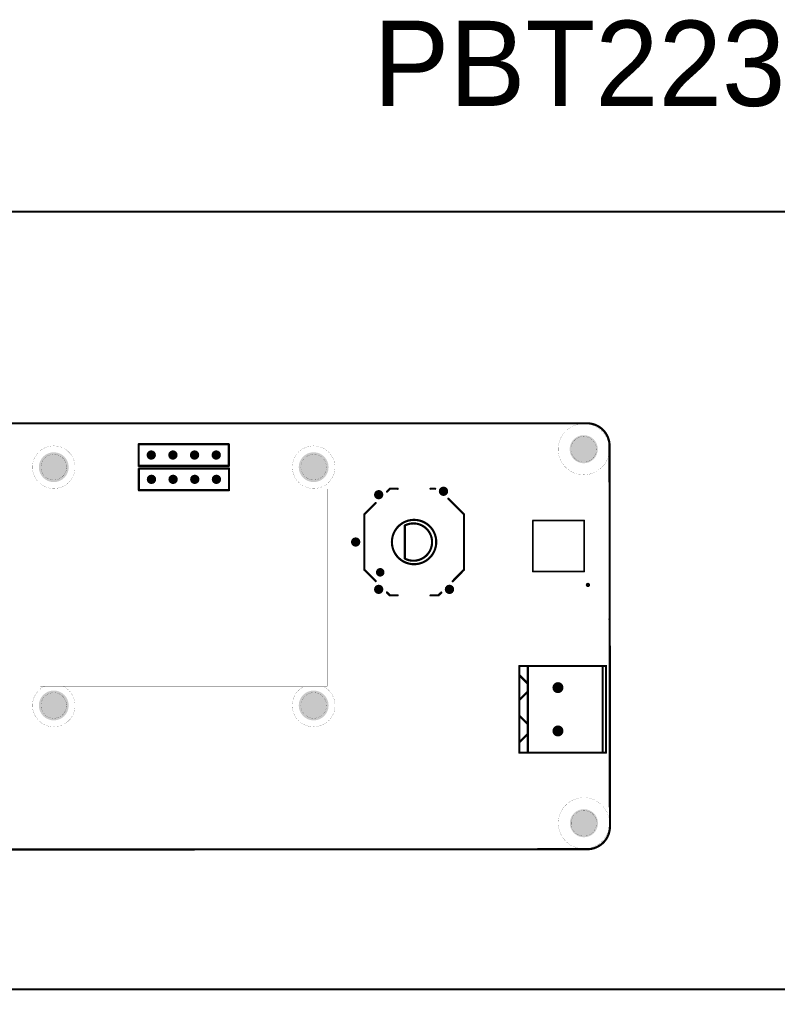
# Model space of a CAD drawing. Header units: inches. Extents: x -321 to 314, y 1 to 115.
# Drawn here: x 74.8 to 163.7, y 1.2 to 115 of the extents above; entities that cross this region are included whole.
import ezdxf

# ---------------------------------------------------------------- set-up
doc = ezdxf.new("R2010")
doc.units = ezdxf.units.IN
for name, color, linetype in [('Mechanical1', 6, 'Continuous'), ('PadHoleLayer', 156, 'Continuous'), ('TopOverlay', 2, 'Continuous')]:
    doc.layers.add(name, color=color, linetype=linetype)

# ---------------------------------------------------------------- blocks, each defined once
blk = doc.blocks.new('EC12D1564402_11')
at = {"layer": 'PadHoleLayer'}
h = blk.add_hatch(color=156, dxfattribs=at)
edge = h.paths.add_edge_path()
edge.add_arc((0.17, 6.82), 0.55, 0, 360)
h = blk.add_hatch(color=156, dxfattribs=at)
edge = h.paths.add_edge_path()
edge.add_arc((-5.38, 4.12), 0.55, 0, 360)
h = blk.add_hatch(color=156, dxfattribs=at)
edge = h.paths.add_edge_path()
edge.add_arc((5.72, 4.12), 0.55, 0, 360)
h = blk.add_hatch(color=156, dxfattribs=at)
edge = h.paths.add_edge_path()
edge.add_arc((6.12, -3.48), 0.55, 0, 360)
h = blk.add_hatch(color=156, dxfattribs=at)
edge = h.paths.add_edge_path()
edge.add_arc((-5.38, -4.18), 0.55, 0, 360)
at = {"layer": 'TopOverlay'}
for points in [[(-3.08, 5.81, 0.254, 0.254, 0), (-4.42, 4.47, 0.254, 0.254, 0)], [(-3.08, 5.81, 0.254, 0.254, 0), (-2.24, 5.81, 0.254, 0.254, 0)], [(-2.24, 5.81, 0.254, 0.254, 0), (2.57, 5.81, 0.254, 0.254, 0)], [(2.57, 5.81, 0.254, 0.254, 0), (3.42, 5.81, 0.254, 0.254, 0)], [(3.42, 5.81, 0.254, 0.254, 0), (4.73, 4.49, 0.254, 0.254, 0)], [(-4.4, 4.49, 0.254, 0.254, 0), (-4.42, 4.47, 0.254, 0.254, 0)], [(4.73, 4.49, 0.254, 0.254, 0), (4.75, 4.47, 0.254, 0.254, 0)], [(-5.74, 3.15, 0.254, 0.254, 0), (-6.08, 2.81, 0.254, 0.254, 0)], [(-6.08, 2.81, 0.254, 0.254, 0), (-6.08, 1.89, 0.254, 0.254, 0)], [(6.07, 3.15, 0.254, 0.254, 0), (6.42, 2.81, 0.254, 0.254, 0)], [(6.42, 2.81, 0.254, 0.254, 0), (6.42, 1.89, 0.254, 0.254, 0)], [(2.11, 1.05, 0.254, 0.254, -1.641175), (-1.78, 1.05, 0.254, 0.254, 0)], [(-1.78, 1.05, 0.254, 0.254, 0), (2.11, 1.05, 0.254, 0.254, 0)], [(-6.08, -1.96, 0.254, 0.254, 0), (-6.08, -2.89, 0.254, 0.254, 0)], [(6.42, -1.96, 0.254, 0.254, 0), (6.42, -2.5, 0.254, 0.254, 0)], [(-6.08, -2.89, 0.254, 0.254, 0), (-5.76, -3.22, 0.254, 0.254, 0)], [(-4.42, -4.56, 0.254, 0.254, 0), (-4.41, -4.57, 0.254, 0.254, 0)], [(-4.41, -4.57, 0.254, 0.254, 0), (-3.08, -5.89, 0.254, 0.254, 0)], [(4.74, -4.57, 0.254, 0.254, 0), (3.42, -5.89, 0.254, 0.254, 0)], [(5.26, -4.05, 0.254, 0.254, 0), (4.74, -4.57, 0.254, 0.254, 0)], [(-3.08, -5.89, 0.254, 0.254, 0), (-2.26, -5.89, 0.254, 0.254, 0)], [(-2.26, -5.89, 0.254, 0.254, 0), (2.59, -5.89, 0.254, 0.254, 0)], [(2.59, -5.89, 0.254, 0.254, 0), (3.42, -5.89, 0.254, 0.254, 0)]]:
    blk.add_lwpolyline(points, format="xyseb", dxfattribs=at)
for points in [[(-3.15, 5.81, 0.127, 0.127, 1), (-3.02, 5.81, 0.127, 0.127, 1)], [(-3.15, 5.81, 0.127, 0.127, 1), (-3.02, 5.81, 0.127, 0.127, 1)], [(-2.3, 5.81, 0.127, 0.127, 1), (-2.17, 5.81, 0.127, 0.127, 1)], [(-2.3, 5.81, 0.127, 0.127, 1), (-2.17, 5.81, 0.127, 0.127, 1)], [(2.51, 5.81, 0.127, 0.127, 1), (2.63, 5.81, 0.127, 0.127, 1)], [(2.5, 5.81, 0.127, 0.127, 1), (2.63, 5.81, 0.127, 0.127, 1)], [(3.35, 5.81, 0.127, 0.127, 1), (3.48, 5.81, 0.127, 0.127, 1)], [(3.35, 5.81, 0.127, 0.127, 1), (3.48, 5.81, 0.127, 0.127, 1)], [(-4.48, 4.47, 0.127, 0.127, 1), (-4.35, 4.47, 0.127, 0.127, 1)], [(-4.48, 4.47, 0.127, 0.127, 1), (-4.35, 4.47, 0.127, 0.127, 1)], [(-4.46, 4.49, 0.127, 0.127, 1), (-4.34, 4.49, 0.127, 0.127, 1)], [(4.67, 4.49, 0.127, 0.127, 1), (4.8, 4.49, 0.127, 0.127, 1)], [(4.67, 4.49, 0.127, 0.127, 1), (4.8, 4.49, 0.127, 0.127, 1)], [(4.68, 4.47, 0.127, 0.127, 1), (4.81, 4.47, 0.127, 0.127, 1)], [(-3.13, 3.94, 0.5, 0.5, 1), (-3.63, 3.94, 0.5, 0.5, 1)], [(-3.75, 3.94, 0.25, 0.25, 1), (-3.5, 3.94, 0.25, 0.25, 1)], [(-3.25, 3.94, 0.25, 0.25, 1), (-3, 3.94, 0.25, 0.25, 1)], [(-6.15, 2.81, 0.127, 0.127, 1), (-6.02, 2.81, 0.127, 0.127, 1)], [(-6.15, 2.81, 0.127, 0.127, 1), (-6.02, 2.81, 0.127, 0.127, 1)], [(-5.81, 3.15, 0.127, 0.127, 1), (-5.68, 3.15, 0.127, 0.127, 1)], [(2.77, -0.03, 0.254, 0.254, 1), (-2.43, -0.03, 0.254, 0.254, 1)], [(6.01, 3.15, 0.127, 0.127, 1), (6.14, 3.15, 0.127, 0.127, 1)], [(6.35, 2.81, 0.127, 0.127, 1), (6.48, 2.81, 0.127, 0.127, 1)], [(6.35, 2.81, 0.127, 0.127, 1), (6.48, 2.81, 0.127, 0.127, 1)], [(-6.15, 1.89, 0.127, 0.127, 1), (-6.02, 1.89, 0.127, 0.127, 1)], [(-1.84, 1.05, 0.127, 0.127, 1), (-1.71, 1.05, 0.127, 0.127, 1)], [(-1.84, 1.05, 0.127, 0.127, 1), (-1.71, 1.05, 0.127, 0.127, 1)], [(2.04, 1.05, 0.127, 0.127, 1), (2.17, 1.05, 0.127, 0.127, 1)], [(2.04, 1.05, 0.127, 0.127, 1), (2.17, 1.05, 0.127, 0.127, 1)], [(6.35, 1.89, 0.127, 0.127, 1), (6.48, 1.89, 0.127, 0.127, 1)], [(-2.5, -0.03, 0.127, 0.127, 1), (-2.37, -0.03, 0.127, 0.127, 1)], [(2.7, -0.03, 0.127, 0.127, 1), (2.83, -0.03, 0.127, 0.127, 1)], [(-6.15, -1.96, 0.127, 0.127, 1), (-6.02, -1.96, 0.127, 0.127, 1)], [(6.35, -1.96, 0.127, 0.127, 1), (6.48, -1.96, 0.127, 0.127, 1)], [(-6.15, -2.89, 0.127, 0.127, 1), (-6.02, -2.89, 0.127, 0.127, 1)], [(-6.15, -2.89, 0.127, 0.127, 1), (-6.02, -2.89, 0.127, 0.127, 1)], [(-5.82, -3.22, 0.127, 0.127, 1), (-5.69, -3.22, 0.127, 0.127, 1)], [(6.35, -2.5, 0.127, 0.127, 1), (6.48, -2.5, 0.127, 0.127, 1)], [(-4.49, -4.56, 0.127, 0.127, 1), (-4.36, -4.56, 0.127, 0.127, 1)], [(-4.47, -4.57, 0.127, 0.127, 1), (-4.35, -4.57, 0.127, 0.127, 1)], [(-4.47, -4.57, 0.127, 0.127, 1), (-4.35, -4.57, 0.127, 0.127, 1)], [(4.68, -4.57, 0.127, 0.127, 1), (4.81, -4.57, 0.127, 0.127, 1)], [(4.68, -4.57, 0.127, 0.127, 1), (4.81, -4.57, 0.127, 0.127, 1)], [(5.19, -4.05, 0.127, 0.127, 1), (5.32, -4.05, 0.127, 0.127, 1)], [(-3.15, -5.89, 0.127, 0.127, 1), (-3.02, -5.89, 0.127, 0.127, 1)], [(-3.15, -5.89, 0.127, 0.127, 1), (-3.02, -5.89, 0.127, 0.127, 1)], [(-2.32, -5.89, 0.127, 0.127, 1), (-2.19, -5.89, 0.127, 0.127, 1)], [(-2.32, -5.89, 0.127, 0.127, 1), (-2.19, -5.89, 0.127, 0.127, 1)], [(2.52, -5.89, 0.127, 0.127, 1), (2.65, -5.89, 0.127, 0.127, 1)], [(2.52, -5.89, 0.127, 0.127, 1), (2.65, -5.89, 0.127, 0.127, 1)], [(3.35, -5.89, 0.127, 0.127, 1), (3.48, -5.89, 0.127, 0.127, 1)], [(3.35, -5.89, 0.127, 0.127, 1), (3.48, -5.89, 0.127, 0.127, 1)]]:
    blk.add_lwpolyline(points, format="xyseb", close=True, dxfattribs=at)
blk = doc.blocks.new('KH_2_54FH_1X4P_H8_5_32')
at = {"layer": 'PadHoleLayer'}
h = blk.add_hatch(color=156, dxfattribs=at)
edge = h.paths.add_edge_path()
edge.add_arc((0, 0.03), 0.55, 0, 360)
h = blk.add_hatch(color=156, dxfattribs=at)
edge = h.paths.add_edge_path()
edge.add_arc((2.54, 0.03), 0.55, 0, 360)
h = blk.add_hatch(color=156, dxfattribs=at)
edge = h.paths.add_edge_path()
edge.add_arc((5.08, 0.03), 0.55, 0, 360)
h = blk.add_hatch(color=156, dxfattribs=at)
edge = h.paths.add_edge_path()
edge.add_arc((7.62, 0.03), 0.55, 0, 360)
at = {"layer": 'TopOverlay'}
for points in [[(-1.48, 1.3, 0.254, 0.254, 0), (-1.48, -1.24, 0.254, 0.254, 0)], [(9.1, 1.3, 0.254, 0.254, 0), (-1.48, 1.3, 0.254, 0.254, 0)], [(9.1, 1.3, 0.254, 0.254, 0), (9.1, -1.24, 0.254, 0.254, 0)], [(9.1, -1.24, 0.254, 0.254, 0), (-1.48, -1.24, 0.254, 0.254, 0)]]:
    blk.add_lwpolyline(points, format="xyseb", dxfattribs=at)
for points in [[(-1.54, 1.3, 0.127, 0.127, 1), (-1.42, 1.3, 0.127, 0.127, 1)], [(-1.54, 1.3, 0.127, 0.127, 1), (-1.42, 1.3, 0.127, 0.127, 1)], [(9.04, 1.3, 0.127, 0.127, 1), (9.16, 1.3, 0.127, 0.127, 1)], [(9.04, 1.3, 0.127, 0.127, 1), (9.16, 1.3, 0.127, 0.127, 1)], [(-1.54, -1.24, 0.127, 0.127, 1), (-1.42, -1.24, 0.127, 0.127, 1)], [(-1.54, -1.24, 0.127, 0.127, 1), (-1.42, -1.24, 0.127, 0.127, 1)], [(9.04, -1.24, 0.127, 0.127, 1), (9.16, -1.24, 0.127, 0.127, 1)], [(9.04, -1.24, 0.127, 0.127, 1), (9.16, -1.24, 0.127, 0.127, 1)]]:
    blk.add_lwpolyline(points, format="xyseb", close=True, dxfattribs=at)
blk = doc.blocks.new('WJ500V_5_08_2P_33')
at = {"layer": 'PadHoleLayer'}
h = blk.add_hatch(color=156, dxfattribs=at)
edge = h.paths.add_edge_path()
edge.add_arc((-2.35, -0.62), 0.65, 0, 360)
h = blk.add_hatch(color=156, dxfattribs=at)
edge = h.paths.add_edge_path()
edge.add_arc((2.73, -0.62), 0.65, 0, 360)
at = {"layer": 'TopOverlay'}
for points in [[(-4.89, -5.14, 0.254, 0.254, 0), (-4.89, 5.02, 0.254, 0.254, 0)], [(5.27, 4.62, 0.254, 0.254, 0), (-4.88, 4.62, 0.254, 0.254, 0)], [(5.27, 5.01, 0.254, 0.254, 0), (-4.87, 5.01, 0.254, 0.254, 0)], [(5.27, -5.15, 0.254, 0.254, 0), (5.27, 5.01, 0.254, 0.254, 0)], [(5.27, -4.16, 0.254, 0.254, 0), (-4.85, -4.16, 0.254, 0.254, 0)], [(-3.78, -5.12, 0.254, 0.254, 0), (-2.82, -4.16, 0.254, 0.254, 0)], [(-0.93, -5.12, 0.254, 0.254, 0), (-1.89, -4.16, 0.254, 0.254, 0)], [(0.94, -5.14, 0.254, 0.254, 0), (1.9, -4.18, 0.254, 0.254, 0)], [(4.05, -5.14, 0.254, 0.254, 0), (3.09, -4.18, 0.254, 0.254, 0)], [(5.27, -5.15, 0.254, 0.254, 0), (-4.87, -5.15, 0.254, 0.254, 0)]]:
    blk.add_lwpolyline(points, format="xyseb", dxfattribs=at)
for points in [[(-4.96, 5.02, 0.127, 0.127, 1), (-4.83, 5.02, 0.127, 0.127, 1)], [(-4.94, 4.62, 0.127, 0.127, 1), (-4.81, 4.62, 0.127, 0.127, 1)], [(-4.93, 5.01, 0.127, 0.127, 1), (-4.8, 5.01, 0.127, 0.127, 1)], [(5.2, 5.01, 0.127, 0.127, 1), (5.33, 5.01, 0.127, 0.127, 1)], [(5.2, 5.01, 0.127, 0.127, 1), (5.33, 5.01, 0.127, 0.127, 1)], [(5.2, 4.62, 0.127, 0.127, 1), (5.33, 4.62, 0.127, 0.127, 1)], [(-4.91, -4.16, 0.127, 0.127, 1), (-4.79, -4.16, 0.127, 0.127, 1)], [(-2.89, -4.16, 0.127, 0.127, 1), (-2.76, -4.16, 0.127, 0.127, 1)], [(-1.96, -4.16, 0.127, 0.127, 1), (-1.83, -4.16, 0.127, 0.127, 1)], [(1.83, -4.18, 0.127, 0.127, 1), (1.96, -4.18, 0.127, 0.127, 1)], [(3.02, -4.18, 0.127, 0.127, 1), (3.15, -4.18, 0.127, 0.127, 1)], [(5.2, -4.16, 0.127, 0.127, 1), (5.33, -4.16, 0.127, 0.127, 1)], [(-4.96, -5.14, 0.127, 0.127, 1), (-4.83, -5.14, 0.127, 0.127, 1)], [(-4.93, -5.15, 0.127, 0.127, 1), (-4.8, -5.15, 0.127, 0.127, 1)], [(-3.85, -5.12, 0.127, 0.127, 1), (-3.72, -5.12, 0.127, 0.127, 1)], [(-1, -5.12, 0.127, 0.127, 1), (-0.87, -5.12, 0.127, 0.127, 1)], [(0.87, -5.14, 0.127, 0.127, 1), (1, -5.14, 0.127, 0.127, 1)], [(3.98, -5.14, 0.127, 0.127, 1), (4.11, -5.14, 0.127, 0.127, 1)], [(5.2, -5.15, 0.127, 0.127, 1), (5.33, -5.15, 0.127, 0.127, 1)], [(5.2, -5.15, 0.127, 0.127, 1), (5.33, -5.15, 0.127, 0.127, 1)]]:
    blk.add_lwpolyline(points, format="xyseb", close=True, dxfattribs=at)
blk = doc.blocks.new('TECO_4_1437565_1_V_44')
at = {"layer": 'TopOverlay'}
for points in [[(-3.32, 4.56, 0.25, 0.25, 1), (-3.57, 4.56, 0.25, 0.25, 1)], [(-3.64, 4.56, 0.125, 0.125, 1), (-3.51, 4.56, 0.125, 0.125, 1)], [(-3.39, 4.56, 0.125, 0.125, 1), (-3.26, 4.56, 0.125, 0.125, 1)], [(-3.05, 3, 0.1, 0.1, 1), (-2.95, 3, 0.1, 0.1, 1)], [(-3.05, 3, 0.1, 0.1, 1), (-2.95, 3, 0.1, 0.1, 1)], [(2.95, 3, 0.1, 0.1, 1), (3.05, 3, 0.1, 0.1, 1)], [(2.95, 3, 0.1, 0.1, 1), (3.05, 3, 0.1, 0.1, 1)], [(-3.05, -3, 0.1, 0.1, 1), (-2.95, -3, 0.1, 0.1, 1)], [(-3.05, -3, 0.1, 0.1, 1), (-2.95, -3, 0.1, 0.1, 1)], [(2.95, -3, 0.1, 0.1, 1), (3.05, -3, 0.1, 0.1, 1)], [(2.95, -3, 0.1, 0.1, 1), (3.05, -3, 0.1, 0.1, 1)]]:
    blk.add_lwpolyline(points, format="xyseb", close=True, dxfattribs=at)
for points in [[(-3, 3, 0.2, 0.2, 0), (-3, -3, 0.2, 0.2, 0)], [(3, 3, 0.2, 0.2, 0), (-3, 3, 0.2, 0.2, 0)], [(3, 3, 0.2, 0.2, 0), (3, -3, 0.2, 0.2, 0)], [(3, -3, 0.2, 0.2, 0), (-3, -3, 0.2, 0.2, 0)]]:
    blk.add_lwpolyline(points, format="xyseb", dxfattribs=at)
blk = doc.blocks.new('KH_2_54FH_1X4P_H8_5_63')
at = {"layer": 'PadHoleLayer'}
h = blk.add_hatch(color=156, dxfattribs=at)
edge = h.paths.add_edge_path()
edge.add_arc((0, 0.03), 0.55, 0, 360)
h = blk.add_hatch(color=156, dxfattribs=at)
edge = h.paths.add_edge_path()
edge.add_arc((2.54, 0.03), 0.55, 0, 360)
h = blk.add_hatch(color=156, dxfattribs=at)
edge = h.paths.add_edge_path()
edge.add_arc((5.08, 0.03), 0.55, 0, 360)
h = blk.add_hatch(color=156, dxfattribs=at)
edge = h.paths.add_edge_path()
edge.add_arc((7.62, 0.03), 0.55, 0, 360)
at = {"layer": 'TopOverlay'}
for points in [[(9.1, 1.3, 0.254, 0.254, 0), (-1.48, 1.3, 0.254, 0.254, 0)], [(-1.48, 1.3, 0.254, 0.254, 0), (-1.48, -1.24, 0.254, 0.254, 0)], [(9.1, 1.3, 0.254, 0.254, 0), (9.1, -1.24, 0.254, 0.254, 0)], [(9.1, -1.24, 0.254, 0.254, 0), (-1.48, -1.24, 0.254, 0.254, 0)]]:
    blk.add_lwpolyline(points, format="xyseb", dxfattribs=at)
for points in [[(-1.54, 1.3, 0.127, 0.127, 1), (-1.42, 1.3, 0.127, 0.127, 1)], [(-1.54, 1.3, 0.127, 0.127, 1), (-1.42, 1.3, 0.127, 0.127, 1)], [(9.04, 1.3, 0.127, 0.127, 1), (9.16, 1.3, 0.127, 0.127, 1)], [(9.04, 1.3, 0.127, 0.127, 1), (9.16, 1.3, 0.127, 0.127, 1)], [(-1.54, -1.24, 0.127, 0.127, 1), (-1.42, -1.24, 0.127, 0.127, 1)], [(-1.54, -1.24, 0.127, 0.127, 1), (-1.42, -1.24, 0.127, 0.127, 1)], [(9.04, -1.24, 0.127, 0.127, 1), (9.16, -1.24, 0.127, 0.127, 1)], [(9.04, -1.24, 0.127, 0.127, 1), (9.16, -1.24, 0.127, 0.127, 1)]]:
    blk.add_lwpolyline(points, format="xyseb", close=True, dxfattribs=at)

msp = doc.modelspace()

# ---------------------------------------------------------------- hatches: boundary and pattern name
at = {"layer": 'PadHoleLayer'}
h = msp.add_hatch(color=156, dxfattribs=at)
edge = h.paths.add_edge_path()
edge.add_arc((140.97434, 64.57148), 1.65, 0, 360)
h = msp.add_hatch(color=156, dxfattribs=at)
edge = h.paths.add_edge_path()
edge.add_arc((78.82434, 62.46648), 1.75, 0, 360)
h = msp.add_hatch(color=156, dxfattribs=at)
edge = h.paths.add_edge_path()
edge.add_arc((109.30434, 62.46648), 1.75, 0, 360)
h = msp.add_hatch(color=156, dxfattribs=at)
edge = h.paths.add_edge_path()
edge.add_arc((78.82434, 34.52648), 1.75, 0, 360)
h = msp.add_hatch(color=156, dxfattribs=at)
edge = h.paths.add_edge_path()
edge.add_arc((109.30434, 34.52648), 1.75, 0, 360)
h = msp.add_hatch(color=156, dxfattribs=at)
edge = h.paths.add_edge_path()
edge.add_arc((140.99934, 20.72148), 1.65, 0, 360)

# ---------------------------------------------------------------- linework, layer by layer
msp.add_lwpolyline([(166.65424, 1.21286), (19.61433, 1.21286), (19.61433, 92.4508), (166.65424, 92.4508)], close=True)
at = {"layer": 'Mechanical1'}
for points in [[(46.97496, 67.60442, 0.254, 0.254, 0), (141.36877, 67.61148, 0.254, 0.254, 0)], [(141.36877, 67.61148, 0.254, 0.254, -0.414213322), (144.00401, 64.97624, 0.254, 0.254, 0)], [(76.23934, 31.69648, 0.0127, 0.0127, 0), (76.23934, 65.29648, 0.0127, 0.0127, 0)], [(76.23934, 65.29648, 0.0127, 0.0127, 0), (111.88934, 65.29648, 0.0127, 0.0127, 0)], [(111.88934, 31.69648, 0.0127, 0.0127, 0), (111.88934, 65.29648, 0.0127, 0.0127, 0)], [(144.00401, 64.97624, 0.254, 0.254, 0), (144.0498, 20.3287, 0.254, 0.254, 0)], [(89.95434, 64.19648, 0.0127, 0.0127, 0), (90.52002, 63.63079, 0.0127, 0.0127, 0)], [(89.95434, 64.19648, 0.0127, 0.0127, 0), (90.55434, 64.19648, 0.0127, 0.0127, 0)], [(89.95434, 64.19648, 0.0127, 0.0127, 0), (90.15434, 63.99648, 0.0127, 0.0127, 0)], [(89.95434, 63.59648, 0.0127, 0.0127, 0), (89.95434, 64.19648, 0.0127, 0.0127, 0)], [(89.95434, 63.59648, 0.0127, 0.0127, 0), (90.15434, 63.79648, 0.0127, 0.0127, 0)], [(89.98865, 63.63079, 0.0127, 0.0127, 0), (90.55434, 64.19648, 0.0127, 0.0127, 0)], [(90.15434, 63.99648, 0.0127, 0.0127, 0), (90.35434, 63.99648, 0.0127, 0.0127, 0)], [(90.15434, 63.79648, 0.0127, 0.0127, 0), (90.15434, 63.99648, 0.0127, 0.0127, 0)], [(90.15434, 63.79648, 0.0127, 0.0127, 0), (90.35434, 63.79648, 0.0127, 0.0127, 0)], [(90.35434, 63.79648, 0.0127, 0.0127, 0), (90.35434, 63.99648, 0.0127, 0.0127, 0)], [(90.35434, 63.79648, 0.0127, 0.0127, 0), (90.55434, 63.59648, 0.0127, 0.0127, 0)], [(90.55434, 63.59648, 0.0127, 0.0127, 0), (90.55434, 64.19648, 0.0127, 0.0127, 0)], [(92.49434, 63.59648, 0.0127, 0.0127, 0), (92.49434, 64.19648, 0.0127, 0.0127, 0)], [(92.49434, 64.19648, 0.0127, 0.0127, 0), (92.69434, 63.99648, 0.0127, 0.0127, 0)], [(92.49434, 64.19648, 0.0127, 0.0127, 0), (93.09434, 64.19648, 0.0127, 0.0127, 0)], [(92.49434, 63.59648, 0.0127, 0.0127, 0), (92.69434, 63.79648, 0.0127, 0.0127, 0)], [(92.69434, 63.79648, 0.0127, 0.0127, 0), (92.69434, 63.99648, 0.0127, 0.0127, 0)], [(92.69434, 63.99648, 0.0127, 0.0127, 0), (92.89434, 63.99648, 0.0127, 0.0127, 0)], [(92.69434, 63.79648, 0.0127, 0.0127, 0), (92.89434, 63.79648, 0.0127, 0.0127, 0)], [(92.89434, 63.99648, 0.0127, 0.0127, 0), (93.09434, 64.19648, 0.0127, 0.0127, 0)], [(92.89434, 63.79648, 0.0127, 0.0127, 0), (92.89434, 63.99648, 0.0127, 0.0127, 0)], [(92.89434, 63.79648, 0.0127, 0.0127, 0), (93.09434, 63.59648, 0.0127, 0.0127, 0)], [(93.09434, 63.59648, 0.0127, 0.0127, 0), (93.09434, 64.19648, 0.0127, 0.0127, 0)], [(95.03434, 64.19648, 0.0127, 0.0127, 0), (95.23434, 63.99648, 0.0127, 0.0127, 0)], [(95.03434, 64.19648, 0.0127, 0.0127, 0), (95.63434, 64.19648, 0.0127, 0.0127, 0)], [(95.03434, 63.59648, 0.0127, 0.0127, 0), (95.03434, 64.19648, 0.0127, 0.0127, 0)], [(95.03434, 63.59648, 0.0127, 0.0127, 0), (95.23434, 63.79648, 0.0127, 0.0127, 0)], [(95.23434, 63.99648, 0.0127, 0.0127, 0), (95.43434, 63.99648, 0.0127, 0.0127, 0)], [(95.23434, 63.79648, 0.0127, 0.0127, 0), (95.23434, 63.99648, 0.0127, 0.0127, 0)], [(95.23434, 63.79648, 0.0127, 0.0127, 0), (95.43434, 63.79648, 0.0127, 0.0127, 0)], [(95.43434, 63.99648, 0.0127, 0.0127, 0), (95.63434, 64.19648, 0.0127, 0.0127, 0)], [(95.43434, 63.79648, 0.0127, 0.0127, 0), (95.43434, 63.99648, 0.0127, 0.0127, 0)], [(95.43434, 63.79648, 0.0127, 0.0127, 0), (95.63434, 63.59648, 0.0127, 0.0127, 0)], [(95.63434, 63.59648, 0.0127, 0.0127, 0), (95.63434, 64.19648, 0.0127, 0.0127, 0)], [(97.57434, 64.19648, 0.0127, 0.0127, 0), (97.77434, 63.99648, 0.0127, 0.0127, 0)], [(97.57434, 64.19648, 0.0127, 0.0127, 0), (98.17434, 64.19648, 0.0127, 0.0127, 0)], [(97.57434, 63.59648, 0.0127, 0.0127, 0), (97.57434, 64.19648, 0.0127, 0.0127, 0)], [(97.57434, 63.59648, 0.0127, 0.0127, 0), (97.77434, 63.79648, 0.0127, 0.0127, 0)], [(97.77434, 63.99648, 0.0127, 0.0127, 0), (97.97434, 63.99648, 0.0127, 0.0127, 0)], [(97.77434, 63.79648, 0.0127, 0.0127, 0), (97.77434, 63.99648, 0.0127, 0.0127, 0)], [(97.77434, 63.79648, 0.0127, 0.0127, 0), (97.97434, 63.79648, 0.0127, 0.0127, 0)], [(97.97434, 63.99648, 0.0127, 0.0127, 0), (98.17434, 64.19648, 0.0127, 0.0127, 0)], [(97.97434, 63.79648, 0.0127, 0.0127, 0), (97.97434, 63.99648, 0.0127, 0.0127, 0)], [(97.97434, 63.79648, 0.0127, 0.0127, 0), (98.17434, 63.59648, 0.0127, 0.0127, 0)], [(98.17434, 63.59648, 0.0127, 0.0127, 0), (98.17434, 64.19648, 0.0127, 0.0127, 0)], [(89.95434, 63.59648, 0.0127, 0.0127, 0), (90.55434, 63.59648, 0.0127, 0.0127, 0)], [(92.49434, 63.59648, 0.0127, 0.0127, 0), (93.09434, 63.59648, 0.0127, 0.0127, 0)], [(95.03434, 63.59648, 0.0127, 0.0127, 0), (95.63434, 63.59648, 0.0127, 0.0127, 0)], [(97.57434, 63.59648, 0.0127, 0.0127, 0), (98.17434, 63.59648, 0.0127, 0.0127, 0)], [(77.23934, 36.79648, 0.0127, 0.0127, 0), (77.23934, 59.89648, 0.0127, 0.0127, 0)], [(77.23934, 59.89648, 0.0127, 0.0127, 0), (110.88934, 59.89648, 0.0127, 0.0127, 0)], [(110.88934, 36.79648, 0.0127, 0.0127, 0), (110.88934, 59.89648, 0.0127, 0.0127, 0)], [(143.99934, 44.64648, 0.254, 0.254, 0), (144.00401, 44.65115, 0.254, 0.254, 0)], [(81.32434, 34.52648, 0.0127, 0.0127, -1.827112939), (77.77691, 36.79648, 0.0127, 0.0127, 0)], [(77.23934, 36.79648, 0.0127, 0.0127, 0), (110.88934, 36.79648, 0.0127, 0.0127, 0)], [(79.87176, 36.79648, 0.0127, 0.0127, -0.29256452), (81.32434, 34.52648, 0.0127, 0.0127, 0)], [(88.06434, 35.94648, 0.0127, 0.0127, 0), (88.06434, 36.79648, 0.0127, 0.0127, 0)], [(100.06434, 35.94648, 0.0127, 0.0127, 0), (100.06434, 36.79648, 0.0127, 0.0127, 0)], [(111.80434, 34.52648, 0.0127, 0.0127, -1.827112939), (108.25691, 36.79648, 0.0127, 0.0127, 0)], [(110.35176, 36.79648, 0.0127, 0.0127, -0.29256452), (111.80434, 34.52648, 0.0127, 0.0127, 0)], [(87.06434, 31.69648, 0.0127, 0.0127, 0), (87.06434, 35.44648, 0.0127, 0.0127, 0)], [(87.06434, 35.44648, 0.0127, 0.0127, 0), (88.06434, 35.44648, 0.0127, 0.0127, 0)], [(88.06434, 34.89648, 0.0127, 0.0127, 0), (88.06434, 35.94648, 0.0127, 0.0127, 0)], [(100.06434, 34.89648, 0.0127, 0.0127, 0), (100.06434, 35.94648, 0.0127, 0.0127, 0)], [(100.06434, 35.44648, 0.0127, 0.0127, 0), (101.06434, 35.44648, 0.0127, 0.0127, 0)], [(101.06434, 31.69648, 0.0127, 0.0127, 0), (101.06434, 35.44648, 0.0127, 0.0127, 0)], [(88.06434, 34.89648, 0.0127, 0.0127, 0), (100.06434, 34.89648, 0.0127, 0.0127, 0)], [(76.23934, 31.69648, 0.0127, 0.0127, 0), (87.06434, 31.69648, 0.0127, 0.0127, 0)], [(101.06434, 31.69648, 0.0127, 0.0127, 0), (111.88934, 31.69648, 0.0127, 0.0127, 0)], [(144.0498, 20.3287, 0.254, 0.254, -0.414213322), (141.39277, 17.67167, 0.254, 0.254, 0)], [(47.26552, 17.62577, 0.254, 0.254, 0), (141.39277, 17.67167, 0.254, 0.254, 0)]]:
    msp.add_lwpolyline(points, format="xyseb", dxfattribs=at)
for points in [[(143.97439, 64.5714, 0.0127, 0.0127, 1), (137.97439, 64.5714, 0.0127, 0.0127, 1)], [(141.30527, 67.61148, 0.127, 0.127, 1), (141.43227, 67.61148, 0.127, 0.127, 1)], [(141.30527, 67.61148, 0.127, 0.127, 1), (141.43227, 67.61148, 0.127, 0.127, 1)], [(142.47233, 64.56148, 0.0127, 0.0127, 1), (139.47233, 64.56148, 0.0127, 0.0127, 1)], [(76.23616, 65.29648, 0.00635, 0.00635, 1), (76.24251, 65.29648, 0.00635, 0.00635, 1)], [(76.23616, 65.29648, 0.00635, 0.00635, 1), (76.24251, 65.29648, 0.00635, 0.00635, 1)], [(81.32434, 62.46648, 0.0127, 0.0127, 1), (76.32434, 62.46648, 0.0127, 0.0127, 1)], [(111.80434, 62.46648, 0.0127, 0.0127, 1), (106.80434, 62.46648, 0.0127, 0.0127, 1)], [(111.88616, 65.29648, 0.00635, 0.00635, 1), (111.89251, 65.29648, 0.00635, 0.00635, 1)], [(111.88616, 65.29648, 0.00635, 0.00635, 1), (111.89251, 65.29648, 0.00635, 0.00635, 1)], [(143.94051, 64.97624, 0.127, 0.127, 1), (144.06751, 64.97624, 0.127, 0.127, 1)], [(143.94051, 64.97624, 0.127, 0.127, 1), (144.06751, 64.97624, 0.127, 0.127, 1)], [(80.32434, 62.46648, 0.0127, 0.0127, 1), (77.32434, 62.46648, 0.0127, 0.0127, 1)], [(89.95116, 64.19648, 0.00635, 0.00635, 1), (89.95751, 64.19648, 0.00635, 0.00635, 1)], [(89.95116, 64.19648, 0.00635, 0.00635, 1), (89.95751, 64.19648, 0.00635, 0.00635, 1)], [(89.95116, 64.19648, 0.00635, 0.00635, 1), (89.95751, 64.19648, 0.00635, 0.00635, 1)], [(89.95116, 64.19648, 0.00635, 0.00635, 1), (89.95751, 64.19648, 0.00635, 0.00635, 1)], [(90.15116, 63.99648, 0.00635, 0.00635, 1), (90.15751, 63.99648, 0.00635, 0.00635, 1)], [(90.15116, 63.99648, 0.00635, 0.00635, 1), (90.15751, 63.99648, 0.00635, 0.00635, 1)], [(90.15116, 63.99648, 0.00635, 0.00635, 1), (90.15751, 63.99648, 0.00635, 0.00635, 1)], [(90.15116, 63.79648, 0.00635, 0.00635, 1), (90.15751, 63.79648, 0.00635, 0.00635, 1)], [(90.15116, 63.79648, 0.00635, 0.00635, 1), (90.15751, 63.79648, 0.00635, 0.00635, 1)], [(90.15116, 63.79648, 0.00635, 0.00635, 1), (90.15751, 63.79648, 0.00635, 0.00635, 1)], [(90.35116, 63.99648, 0.00635, 0.00635, 1), (90.35751, 63.99648, 0.00635, 0.00635, 1)], [(90.35116, 63.99648, 0.00635, 0.00635, 1), (90.35751, 63.99648, 0.00635, 0.00635, 1)], [(90.35116, 63.79648, 0.00635, 0.00635, 1), (90.35751, 63.79648, 0.00635, 0.00635, 1)], [(90.35116, 63.79648, 0.00635, 0.00635, 1), (90.35751, 63.79648, 0.00635, 0.00635, 1)], [(90.35116, 63.79648, 0.00635, 0.00635, 1), (90.35751, 63.79648, 0.00635, 0.00635, 1)], [(90.55116, 64.19648, 0.00635, 0.00635, 1), (90.55751, 64.19648, 0.00635, 0.00635, 1)], [(90.55116, 64.19648, 0.00635, 0.00635, 1), (90.55751, 64.19648, 0.00635, 0.00635, 1)], [(90.55116, 64.19648, 0.00635, 0.00635, 1), (90.55751, 64.19648, 0.00635, 0.00635, 1)], [(92.49116, 64.19648, 0.00635, 0.00635, 1), (92.49751, 64.19648, 0.00635, 0.00635, 1)], [(92.49116, 64.19648, 0.00635, 0.00635, 1), (92.49751, 64.19648, 0.00635, 0.00635, 1)], [(92.49116, 64.19648, 0.00635, 0.00635, 1), (92.49751, 64.19648, 0.00635, 0.00635, 1)], [(92.69116, 63.99648, 0.00635, 0.00635, 1), (92.69751, 63.99648, 0.00635, 0.00635, 1)], [(92.69116, 63.99648, 0.00635, 0.00635, 1), (92.69751, 63.99648, 0.00635, 0.00635, 1)], [(92.69116, 63.99648, 0.00635, 0.00635, 1), (92.69751, 63.99648, 0.00635, 0.00635, 1)], [(92.69116, 63.79648, 0.00635, 0.00635, 1), (92.69751, 63.79648, 0.00635, 0.00635, 1)], [(92.69116, 63.79648, 0.00635, 0.00635, 1), (92.69751, 63.79648, 0.00635, 0.00635, 1)], [(92.69116, 63.79648, 0.00635, 0.00635, 1), (92.69751, 63.79648, 0.00635, 0.00635, 1)], [(92.89116, 63.99648, 0.00635, 0.00635, 1), (92.89751, 63.99648, 0.00635, 0.00635, 1)], [(92.89116, 63.99648, 0.00635, 0.00635, 1), (92.89751, 63.99648, 0.00635, 0.00635, 1)], [(92.89116, 63.99648, 0.00635, 0.00635, 1), (92.89751, 63.99648, 0.00635, 0.00635, 1)], [(92.89116, 63.79648, 0.00635, 0.00635, 1), (92.89751, 63.79648, 0.00635, 0.00635, 1)], [(92.89116, 63.79648, 0.00635, 0.00635, 1), (92.89751, 63.79648, 0.00635, 0.00635, 1)], [(92.89116, 63.79648, 0.00635, 0.00635, 1), (92.89751, 63.79648, 0.00635, 0.00635, 1)], [(93.09116, 64.19648, 0.00635, 0.00635, 1), (93.09751, 64.19648, 0.00635, 0.00635, 1)], [(93.09116, 64.19648, 0.00635, 0.00635, 1), (93.09751, 64.19648, 0.00635, 0.00635, 1)], [(93.09116, 64.19648, 0.00635, 0.00635, 1), (93.09751, 64.19648, 0.00635, 0.00635, 1)], [(95.03116, 64.19648, 0.00635, 0.00635, 1), (95.03751, 64.19648, 0.00635, 0.00635, 1)], [(95.03116, 64.19648, 0.00635, 0.00635, 1), (95.03751, 64.19648, 0.00635, 0.00635, 1)], [(95.03116, 64.19648, 0.00635, 0.00635, 1), (95.03751, 64.19648, 0.00635, 0.00635, 1)], [(95.23116, 63.99648, 0.00635, 0.00635, 1), (95.23751, 63.99648, 0.00635, 0.00635, 1)], [(95.23116, 63.99648, 0.00635, 0.00635, 1), (95.23751, 63.99648, 0.00635, 0.00635, 1)], [(95.23116, 63.99648, 0.00635, 0.00635, 1), (95.23751, 63.99648, 0.00635, 0.00635, 1)], [(95.23116, 63.79648, 0.00635, 0.00635, 1), (95.23751, 63.79648, 0.00635, 0.00635, 1)], [(95.23116, 63.79648, 0.00635, 0.00635, 1), (95.23751, 63.79648, 0.00635, 0.00635, 1)], [(95.23116, 63.79648, 0.00635, 0.00635, 1), (95.23751, 63.79648, 0.00635, 0.00635, 1)], [(95.43116, 63.99648, 0.00635, 0.00635, 1), (95.43751, 63.99648, 0.00635, 0.00635, 1)], [(95.43116, 63.99648, 0.00635, 0.00635, 1), (95.43751, 63.99648, 0.00635, 0.00635, 1)], [(95.43116, 63.99648, 0.00635, 0.00635, 1), (95.43751, 63.99648, 0.00635, 0.00635, 1)], [(95.43116, 63.79648, 0.00635, 0.00635, 1), (95.43751, 63.79648, 0.00635, 0.00635, 1)], [(95.43116, 63.79648, 0.00635, 0.00635, 1), (95.43751, 63.79648, 0.00635, 0.00635, 1)], [(95.43116, 63.79648, 0.00635, 0.00635, 1), (95.43751, 63.79648, 0.00635, 0.00635, 1)], [(95.63116, 64.19648, 0.00635, 0.00635, 1), (95.63751, 64.19648, 0.00635, 0.00635, 1)], [(95.63116, 64.19648, 0.00635, 0.00635, 1), (95.63751, 64.19648, 0.00635, 0.00635, 1)], [(95.63116, 64.19648, 0.00635, 0.00635, 1), (95.63751, 64.19648, 0.00635, 0.00635, 1)], [(97.57116, 64.19648, 0.00635, 0.00635, 1), (97.57751, 64.19648, 0.00635, 0.00635, 1)], [(97.57116, 64.19648, 0.00635, 0.00635, 1), (97.57751, 64.19648, 0.00635, 0.00635, 1)], [(97.57116, 64.19648, 0.00635, 0.00635, 1), (97.57751, 64.19648, 0.00635, 0.00635, 1)], [(97.77116, 63.99648, 0.00635, 0.00635, 1), (97.77751, 63.99648, 0.00635, 0.00635, 1)], [(97.77116, 63.99648, 0.00635, 0.00635, 1), (97.77751, 63.99648, 0.00635, 0.00635, 1)], [(97.77116, 63.99648, 0.00635, 0.00635, 1), (97.77751, 63.99648, 0.00635, 0.00635, 1)], [(97.77116, 63.79648, 0.00635, 0.00635, 1), (97.77751, 63.79648, 0.00635, 0.00635, 1)], [(97.77116, 63.79648, 0.00635, 0.00635, 1), (97.77751, 63.79648, 0.00635, 0.00635, 1)], [(97.77116, 63.79648, 0.00635, 0.00635, 1), (97.77751, 63.79648, 0.00635, 0.00635, 1)], [(97.97116, 63.99648, 0.00635, 0.00635, 1), (97.97751, 63.99648, 0.00635, 0.00635, 1)], [(97.97116, 63.99648, 0.00635, 0.00635, 1), (97.97751, 63.99648, 0.00635, 0.00635, 1)], [(97.97116, 63.99648, 0.00635, 0.00635, 1), (97.97751, 63.99648, 0.00635, 0.00635, 1)], [(97.97116, 63.79648, 0.00635, 0.00635, 1), (97.97751, 63.79648, 0.00635, 0.00635, 1)], [(97.97116, 63.79648, 0.00635, 0.00635, 1), (97.97751, 63.79648, 0.00635, 0.00635, 1)], [(97.97116, 63.79648, 0.00635, 0.00635, 1), (97.97751, 63.79648, 0.00635, 0.00635, 1)], [(98.17116, 64.19648, 0.00635, 0.00635, 1), (98.17751, 64.19648, 0.00635, 0.00635, 1)], [(98.17116, 64.19648, 0.00635, 0.00635, 1), (98.17751, 64.19648, 0.00635, 0.00635, 1)], [(98.17116, 64.19648, 0.00635, 0.00635, 1), (98.17751, 64.19648, 0.00635, 0.00635, 1)], [(110.80434, 62.46648, 0.0127, 0.0127, 1), (107.80434, 62.46648, 0.0127, 0.0127, 1)], [(137.97122, 64.5714, 0.00635, 0.00635, 1), (137.97757, 64.5714, 0.00635, 0.00635, 1)], [(139.46916, 64.56148, 0.00635, 0.00635, 1), (139.47551, 64.56148, 0.00635, 0.00635, 1)], [(142.46916, 64.56148, 0.00635, 0.00635, 1), (142.47551, 64.56148, 0.00635, 0.00635, 1)], [(143.97121, 64.5714, 0.00635, 0.00635, 1), (143.97756, 64.5714, 0.00635, 0.00635, 1)], [(89.95116, 63.59648, 0.00635, 0.00635, 1), (89.95751, 63.59648, 0.00635, 0.00635, 1)], [(89.95116, 63.59648, 0.00635, 0.00635, 1), (89.95751, 63.59648, 0.00635, 0.00635, 1)], [(89.95116, 63.59648, 0.00635, 0.00635, 1), (89.95751, 63.59648, 0.00635, 0.00635, 1)], [(89.98548, 63.63079, 0.00635, 0.00635, 1), (89.99183, 63.63079, 0.00635, 0.00635, 1)], [(90.51685, 63.63079, 0.00635, 0.00635, 1), (90.5232, 63.63079, 0.00635, 0.00635, 1)], [(90.55116, 63.59648, 0.00635, 0.00635, 1), (90.55751, 63.59648, 0.00635, 0.00635, 1)], [(90.55116, 63.59648, 0.00635, 0.00635, 1), (90.55751, 63.59648, 0.00635, 0.00635, 1)], [(90.55116, 63.59648, 0.00635, 0.00635, 1), (90.55751, 63.59648, 0.00635, 0.00635, 1)], [(92.49116, 63.59648, 0.00635, 0.00635, 1), (92.49751, 63.59648, 0.00635, 0.00635, 1)], [(92.49116, 63.59648, 0.00635, 0.00635, 1), (92.49751, 63.59648, 0.00635, 0.00635, 1)], [(92.49116, 63.59648, 0.00635, 0.00635, 1), (92.49751, 63.59648, 0.00635, 0.00635, 1)], [(93.09116, 63.59648, 0.00635, 0.00635, 1), (93.09751, 63.59648, 0.00635, 0.00635, 1)], [(93.09116, 63.59648, 0.00635, 0.00635, 1), (93.09751, 63.59648, 0.00635, 0.00635, 1)], [(93.09116, 63.59648, 0.00635, 0.00635, 1), (93.09751, 63.59648, 0.00635, 0.00635, 1)], [(95.03116, 63.59648, 0.00635, 0.00635, 1), (95.03751, 63.59648, 0.00635, 0.00635, 1)], [(95.03116, 63.59648, 0.00635, 0.00635, 1), (95.03751, 63.59648, 0.00635, 0.00635, 1)], [(95.03116, 63.59648, 0.00635, 0.00635, 1), (95.03751, 63.59648, 0.00635, 0.00635, 1)], [(95.63116, 63.59648, 0.00635, 0.00635, 1), (95.63751, 63.59648, 0.00635, 0.00635, 1)], [(95.63116, 63.59648, 0.00635, 0.00635, 1), (95.63751, 63.59648, 0.00635, 0.00635, 1)], [(95.63116, 63.59648, 0.00635, 0.00635, 1), (95.63751, 63.59648, 0.00635, 0.00635, 1)], [(97.57116, 63.59648, 0.00635, 0.00635, 1), (97.57751, 63.59648, 0.00635, 0.00635, 1)], [(97.57116, 63.59648, 0.00635, 0.00635, 1), (97.57751, 63.59648, 0.00635, 0.00635, 1)], [(97.57116, 63.59648, 0.00635, 0.00635, 1), (97.57751, 63.59648, 0.00635, 0.00635, 1)], [(98.17116, 63.59648, 0.00635, 0.00635, 1), (98.17751, 63.59648, 0.00635, 0.00635, 1)], [(98.17116, 63.59648, 0.00635, 0.00635, 1), (98.17751, 63.59648, 0.00635, 0.00635, 1)], [(98.17116, 63.59648, 0.00635, 0.00635, 1), (98.17751, 63.59648, 0.00635, 0.00635, 1)], [(76.32116, 62.46648, 0.00635, 0.00635, 1), (76.32751, 62.46648, 0.00635, 0.00635, 1)], [(77.32116, 62.46648, 0.00635, 0.00635, 1), (77.32751, 62.46648, 0.00635, 0.00635, 1)], [(80.32116, 62.46648, 0.00635, 0.00635, 1), (80.32751, 62.46648, 0.00635, 0.00635, 1)], [(81.32116, 62.46648, 0.00635, 0.00635, 1), (81.32751, 62.46648, 0.00635, 0.00635, 1)], [(106.80116, 62.46648, 0.00635, 0.00635, 1), (106.80751, 62.46648, 0.00635, 0.00635, 1)], [(107.80116, 62.46648, 0.00635, 0.00635, 1), (107.80751, 62.46648, 0.00635, 0.00635, 1)], [(110.80116, 62.46648, 0.00635, 0.00635, 1), (110.80751, 62.46648, 0.00635, 0.00635, 1)], [(111.80116, 62.46648, 0.00635, 0.00635, 1), (111.80751, 62.46648, 0.00635, 0.00635, 1)], [(77.23616, 59.89648, 0.00635, 0.00635, 1), (77.24251, 59.89648, 0.00635, 0.00635, 1)], [(77.23616, 59.89648, 0.00635, 0.00635, 1), (77.24251, 59.89648, 0.00635, 0.00635, 1)], [(110.88616, 59.89648, 0.00635, 0.00635, 1), (110.89251, 59.89648, 0.00635, 0.00635, 1)], [(110.88616, 59.89648, 0.00635, 0.00635, 1), (110.89251, 59.89648, 0.00635, 0.00635, 1)], [(143.93584, 44.64648, 0.127, 0.127, 1), (144.06284, 44.64648, 0.127, 0.127, 1)], [(143.94051, 44.65115, 0.127, 0.127, 1), (144.06751, 44.65115, 0.127, 0.127, 1)], [(77.23616, 36.79648, 0.00635, 0.00635, 1), (77.24251, 36.79648, 0.00635, 0.00635, 1)], [(77.23616, 36.79648, 0.00635, 0.00635, 1), (77.24251, 36.79648, 0.00635, 0.00635, 1)], [(77.77374, 36.79648, 0.00635, 0.00635, 1), (77.78009, 36.79648, 0.00635, 0.00635, 1)], [(79.86859, 36.79648, 0.00635, 0.00635, 1), (79.87494, 36.79648, 0.00635, 0.00635, 1)], [(88.06116, 36.79648, 0.00635, 0.00635, 1), (88.06751, 36.79648, 0.00635, 0.00635, 1)], [(100.06116, 36.79648, 0.00635, 0.00635, 1), (100.06751, 36.79648, 0.00635, 0.00635, 1)], [(108.25374, 36.79648, 0.00635, 0.00635, 1), (108.26009, 36.79648, 0.00635, 0.00635, 1)], [(110.34859, 36.79648, 0.00635, 0.00635, 1), (110.35494, 36.79648, 0.00635, 0.00635, 1)], [(110.88616, 36.79648, 0.00635, 0.00635, 1), (110.89251, 36.79648, 0.00635, 0.00635, 1)], [(110.88616, 36.79648, 0.00635, 0.00635, 1), (110.89251, 36.79648, 0.00635, 0.00635, 1)], [(80.32434, 34.52648, 0.0127, 0.0127, 1), (77.32434, 34.52648, 0.0127, 0.0127, 1)], [(87.06116, 35.44648, 0.00635, 0.00635, 1), (87.06751, 35.44648, 0.00635, 0.00635, 1)], [(87.06116, 35.44648, 0.00635, 0.00635, 1), (87.06751, 35.44648, 0.00635, 0.00635, 1)], [(88.06116, 35.94648, 0.00635, 0.00635, 1), (88.06751, 35.94648, 0.00635, 0.00635, 1)], [(88.06116, 35.94648, 0.00635, 0.00635, 1), (88.06751, 35.94648, 0.00635, 0.00635, 1)], [(88.06116, 35.44648, 0.00635, 0.00635, 1), (88.06751, 35.44648, 0.00635, 0.00635, 1)], [(100.06116, 35.94648, 0.00635, 0.00635, 1), (100.06751, 35.94648, 0.00635, 0.00635, 1)], [(100.06116, 35.94648, 0.00635, 0.00635, 1), (100.06751, 35.94648, 0.00635, 0.00635, 1)], [(100.06116, 35.44648, 0.00635, 0.00635, 1), (100.06751, 35.44648, 0.00635, 0.00635, 1)], [(101.06116, 35.44648, 0.00635, 0.00635, 1), (101.06751, 35.44648, 0.00635, 0.00635, 1)], [(101.06116, 35.44648, 0.00635, 0.00635, 1), (101.06751, 35.44648, 0.00635, 0.00635, 1)], [(110.80434, 34.52648, 0.0127, 0.0127, 1), (107.80434, 34.52648, 0.0127, 0.0127, 1)], [(77.32116, 34.52648, 0.00635, 0.00635, 1), (77.32751, 34.52648, 0.00635, 0.00635, 1)], [(80.32116, 34.52648, 0.00635, 0.00635, 1), (80.32751, 34.52648, 0.00635, 0.00635, 1)], [(81.32116, 34.52648, 0.00635, 0.00635, 1), (81.32751, 34.52648, 0.00635, 0.00635, 1)], [(81.32116, 34.52648, 0.00635, 0.00635, 1), (81.32751, 34.52648, 0.00635, 0.00635, 1)], [(88.06116, 34.89648, 0.00635, 0.00635, 1), (88.06751, 34.89648, 0.00635, 0.00635, 1)], [(88.06116, 34.89648, 0.00635, 0.00635, 1), (88.06751, 34.89648, 0.00635, 0.00635, 1)], [(100.06116, 34.89648, 0.00635, 0.00635, 1), (100.06751, 34.89648, 0.00635, 0.00635, 1)], [(100.06116, 34.89648, 0.00635, 0.00635, 1), (100.06751, 34.89648, 0.00635, 0.00635, 1)], [(107.80116, 34.52648, 0.00635, 0.00635, 1), (107.80751, 34.52648, 0.00635, 0.00635, 1)], [(110.80116, 34.52648, 0.00635, 0.00635, 1), (110.80751, 34.52648, 0.00635, 0.00635, 1)], [(111.80116, 34.52648, 0.00635, 0.00635, 1), (111.80751, 34.52648, 0.00635, 0.00635, 1)], [(111.80116, 34.52648, 0.00635, 0.00635, 1), (111.80751, 34.52648, 0.00635, 0.00635, 1)], [(76.23616, 31.69648, 0.00635, 0.00635, 1), (76.24251, 31.69648, 0.00635, 0.00635, 1)], [(76.23616, 31.69648, 0.00635, 0.00635, 1), (76.24251, 31.69648, 0.00635, 0.00635, 1)], [(87.06116, 31.69648, 0.00635, 0.00635, 1), (87.06751, 31.69648, 0.00635, 0.00635, 1)], [(87.06116, 31.69648, 0.00635, 0.00635, 1), (87.06751, 31.69648, 0.00635, 0.00635, 1)], [(101.06116, 31.69648, 0.00635, 0.00635, 1), (101.06751, 31.69648, 0.00635, 0.00635, 1)], [(101.06116, 31.69648, 0.00635, 0.00635, 1), (101.06751, 31.69648, 0.00635, 0.00635, 1)], [(111.88616, 31.69648, 0.00635, 0.00635, 1), (111.89251, 31.69648, 0.00635, 0.00635, 1)], [(111.88616, 31.69648, 0.00635, 0.00635, 1), (111.89251, 31.69648, 0.00635, 0.00635, 1)], [(143.99939, 20.7214, 0.0127, 0.0127, 1), (137.9994, 20.7214, 0.0127, 0.0127, 1)], [(142.49734, 20.71148, 0.0127, 0.0127, 1), (139.49734, 20.71148, 0.0127, 0.0127, 1)], [(137.99622, 20.7214, 0.00635, 0.00635, 1), (138.00257, 20.7214, 0.00635, 0.00635, 1)], [(139.49416, 20.71148, 0.00635, 0.00635, 1), (139.50051, 20.71148, 0.00635, 0.00635, 1)], [(142.49416, 20.71148, 0.00635, 0.00635, 1), (142.50051, 20.71148, 0.00635, 0.00635, 1)], [(143.99622, 20.7214, 0.00635, 0.00635, 1), (144.00257, 20.7214, 0.00635, 0.00635, 1)], [(143.9863, 20.3287, 0.127, 0.127, 1), (144.1133, 20.3287, 0.127, 0.127, 1)], [(143.9863, 20.3287, 0.127, 0.127, 1), (144.1133, 20.3287, 0.127, 0.127, 1)], [(141.32927, 17.67167, 0.127, 0.127, 1), (141.45627, 17.67167, 0.127, 0.127, 1)], [(141.32927, 17.67167, 0.127, 0.127, 1), (141.45627, 17.67167, 0.127, 0.127, 1)]]:
    msp.add_lwpolyline(points, format="xyseb", close=True, dxfattribs=at)

# ---------------------------------------------------------------- block references
for name, p, rotation in [('KH_2_54FH_1X4P_H8_5_32', (97.87434, 63.92188), 180), ('KH_2_54FH_1X4P_H8_5_63', (97.89934, 61.07188), 180), ('EC12D1564402_11', (121.04934, 53.52148), 90), ('TECO_4_1437565_1_V_44', (138.02434, 53.22148), 180), ('WJ500V_5_08_2P_33', (138.5739, 34.26845), 270)]:
    msp.add_blockref(name, p, dxfattribs=dict(rotation=rotation))

# ---------------------------------------------------------------- texts
at = {"insert": (116.3073, 114.82123), "char_height": 10, "attachment_point": 1}
msp.add_mtext_dynamic_manual_height_columns('PBT223-ADJ', width=12.1036003, gutter_width=1, heights=[1.69878], dxfattribs=at)

doc.saveas('drawing.dxf')
